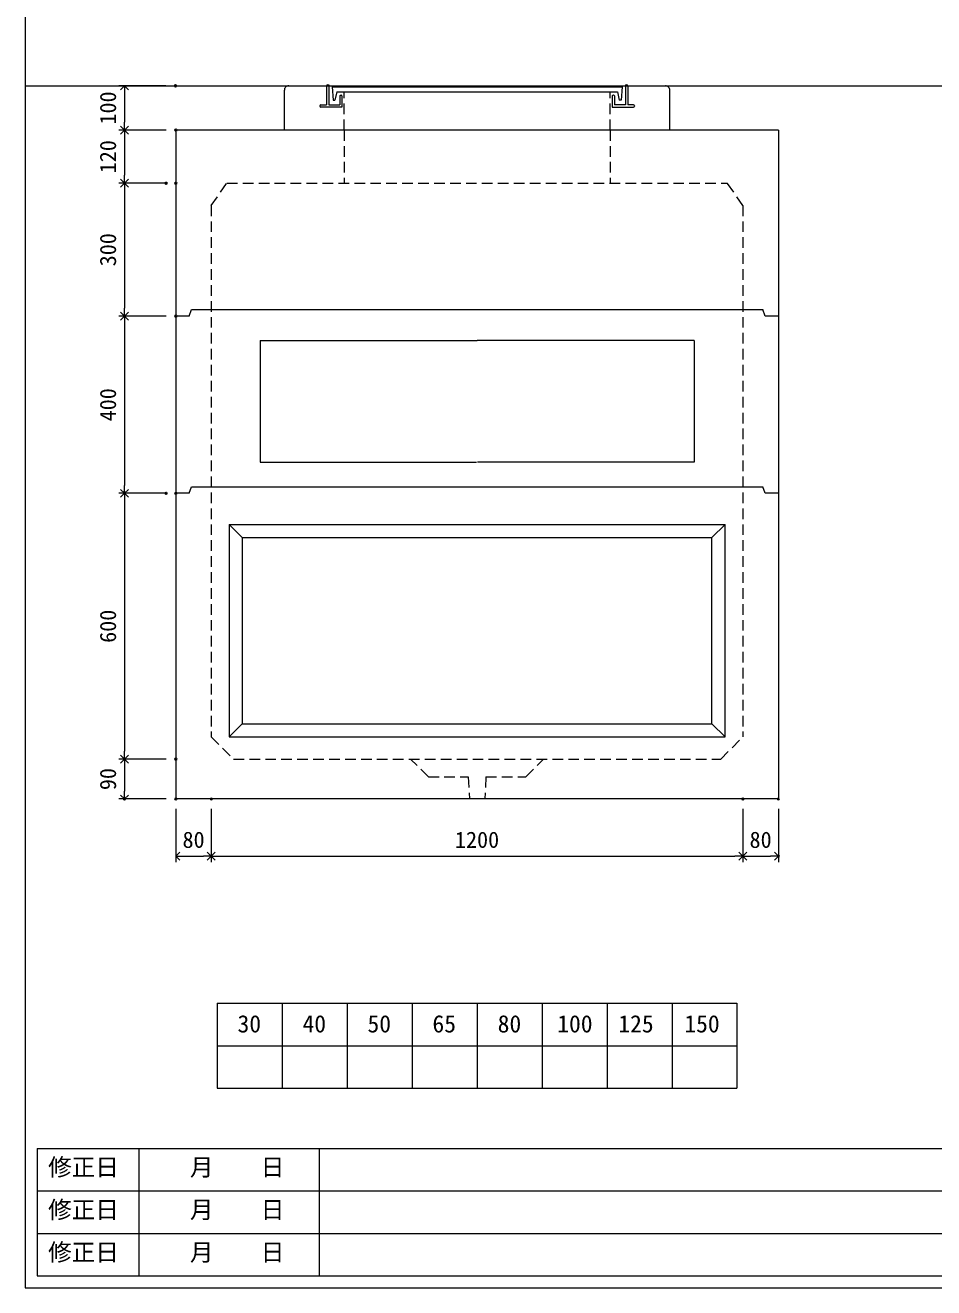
# Model space of a CAD drawing. Units: millimetres, scale not verified. Extents: x -6420 to 6420, y -3091 to 3091.
# Drawn here: x -1740 to 311, y -2609 to 241 of the extents above; entities that cross this region are included whole.
import ezdxf
from ezdxf.enums import TextEntityAlignment as Align

# ---------------------------------------------------------------- set-up
doc = ezdxf.new("R2010")
doc.units = ezdxf.units.MM
doc.header["$LTSCALE"] = 20
doc.header["$PDMODE"] = 32
doc.header["$PDSIZE"] = 4
doc.linetypes.add('DASHED1', pattern=[1.8, 1.2, -0.6])
doc.linetypes.add('USER2', pattern=[50.8, 31.75, -6.35, 6.35, -6.35])
doc.layers.add('0-1_Defpoints', color=7, linetype='Continuous')
for name, color, linetype, lineweight in [('0-2_waku', 7, 'Continuous', 18), ('0-3_gaikei', 7, 'Continuous', 18), ('0-4_kakure', 7, 'DASHED1', 5), ('0-5_sunpou', 7, 'Continuous', 5), ('0-8_uchigawa', 6, 'Continuous', 18), ('0-A_futa', 3, 'Continuous', 18), ('0-B_GL', 4, 'Continuous', 18), ('0-D_文字１', 7, 'Continuous', 18), ('1-2_uchigawa2', 6, 'USER2', 18)]:
    doc.layers.add(name, color=color, linetype=linetype, lineweight=lineweight)
doc.styles.add('ＭＳ ゴシック', font='')
doc.styles.get('ＭＳ ゴシック').set_extended_font_data('MS Gothic')

# ---------------------------------------------------------------- blocks, each defined once
blk = doc.blocks.new('_Open90')
at = {"layer": '0-5_sunpou'}
blk.add_line((0, 0), (-1, 0), dxfattribs=at)
blk.add_lwpolyline([(-0.5, 0.5), (0, 0), (-0.5, -0.5)], dxfattribs=at)
blk = doc.blocks.new('D44')
at = {"layer": '0-1_Defpoints'}
for p in [(1183.24, 1720.17), (1067.22, 1120.17), (1183.24, 1120.17)]:
    blk.add_point(p, dxfattribs=at)
at = {"layer": '0-5_sunpou'}
for p, q in [((1161.24, 1720.17), (1054.22, 1720.17)), ((1067.22, 1702.17), (1067.22, 1138.17)), ((1161.24, 1120.17), (1054.22, 1120.17))]:
    blk.add_line(p, q, dxfattribs=at)
at = {"layer": '0-5_sunpou', "xscale": 18, "yscale": 18}
for p, rotation in [((1067.22, 1720.17), 90), ((1067.22, 1120.17), 270)]:
    blk.add_blockref('_Open90', p, dxfattribs=dict(at, rotation=rotation))
at = {"layer": '0-5_sunpou', "style": 'ＭＳ ゴシック'}
blk.add_text('600', height=36.66, rotation=90, dxfattribs=at).set_placement((1059.22, 1382.67), align=Align.BOTTOM_LEFT)
blk = doc.blocks.new('D45')
at = {"layer": '0-1_Defpoints'}
for p in [(1183.24, 1120.17), (1067.22, 1030.17), (1183.24, 1030.17)]:
    blk.add_point(p, dxfattribs=at)
at = {"layer": '0-5_sunpou'}
for p, q in [((1161.24, 1120.17), (1054.22, 1120.17)), ((1067.22, 1102.17), (1067.22, 1048.17)), ((1161.24, 1030.17), (1054.22, 1030.17))]:
    blk.add_line(p, q, dxfattribs=at)
at = {"layer": '0-5_sunpou', "xscale": 18, "yscale": 18}
for p, rotation in [((1067.22, 1120.17), 90), ((1067.22, 1030.17), 270)]:
    blk.add_blockref('_Open90', p, dxfattribs=dict(at, rotation=rotation))
at = {"layer": '0-5_sunpou', "style": 'ＭＳ ゴシック'}
blk.add_text('90', height=36.66, rotation=90, dxfattribs=at).set_placement((1059.22, 1050.17), align=Align.BOTTOM_LEFT)
blk = doc.blocks.new('D46')
at = {"layer": '0-1_Defpoints'}
for p in [(1183.24, 1030.17), (1263.24, 1030.17), (1263.24, 900.85)]:
    blk.add_point(p, dxfattribs=at)
at = {"layer": '0-5_sunpou'}
for p, q in [((1183.24, 1008.17), (1183.24, 887.85)), ((1263.24, 1008.17), (1263.24, 887.85)), ((1201.24, 900.85), (1245.24, 900.85))]:
    blk.add_line(p, q, dxfattribs=at)
at = {"layer": '0-5_sunpou', "xscale": 18, "yscale": 18, "rotation": 180}
blk.add_blockref('_Open90', (1183.24, 900.85), dxfattribs=at)
at = {"layer": '0-5_sunpou', "xscale": 18, "yscale": 18}
blk.add_blockref('_Open90', (1263.24, 900.85), dxfattribs=at)
at = {"layer": '0-5_sunpou', "style": 'ＭＳ ゴシック'}
blk.add_text('80', height=36.66, dxfattribs=at).set_placement((1198.24, 908.85), align=Align.BOTTOM_LEFT)
blk = doc.blocks.new('D47')
at = {"layer": '0-1_Defpoints'}
for p in [(1263.24, 1030.17), (2463.24, 1030.17), (2463.24, 900.85)]:
    blk.add_point(p, dxfattribs=at)
at = {"layer": '0-5_sunpou'}
for p, q in [((1263.24, 1008.17), (1263.24, 887.85)), ((2463.24, 1008.17), (2463.24, 887.85)), ((1281.24, 900.85), (2445.24, 900.85))]:
    blk.add_line(p, q, dxfattribs=at)
at = {"layer": '0-5_sunpou', "xscale": 18, "yscale": 18, "rotation": 180}
blk.add_blockref('_Open90', (1263.24, 900.85), dxfattribs=at)
at = {"layer": '0-5_sunpou', "xscale": 18, "yscale": 18}
blk.add_blockref('_Open90', (2463.24, 900.85), dxfattribs=at)
at = {"layer": '0-5_sunpou', "style": 'ＭＳ ゴシック'}
blk.add_text('1200', height=36.66, dxfattribs=at).set_placement((1813.24, 908.85), align=Align.BOTTOM_LEFT)
blk = doc.blocks.new('D48')
at = {"layer": '0-1_Defpoints'}
for p in [(2463.24, 1030.17), (2543.24, 1030.17), (2543.24, 900.85)]:
    blk.add_point(p, dxfattribs=at)
at = {"layer": '0-5_sunpou'}
for p, q in [((2463.24, 1008.17), (2463.24, 887.85)), ((2543.24, 1008.17), (2543.24, 887.85)), ((2481.24, 900.85), (2525.24, 900.85))]:
    blk.add_line(p, q, dxfattribs=at)
at = {"layer": '0-5_sunpou', "xscale": 18, "yscale": 18, "rotation": 180}
blk.add_blockref('_Open90', (2463.24, 900.85), dxfattribs=at)
at = {"layer": '0-5_sunpou', "xscale": 18, "yscale": 18}
blk.add_blockref('_Open90', (2543.24, 900.85), dxfattribs=at)
at = {"layer": '0-5_sunpou', "style": 'ＭＳ ゴシック'}
blk.add_text('80', height=36.66, dxfattribs=at).set_placement((2478.24, 908.85), align=Align.BOTTOM_LEFT)
blk = doc.blocks.new('D49')
at = {"layer": '0-1_Defpoints'}
for p in [(1182.41, 2640.17), (1067.22, 2540.17), (1183.24, 2540.17)]:
    blk.add_point(p, dxfattribs=at)
at = {"layer": '0-5_sunpou'}
for p, q in [((1160.41, 2640.17), (1054.22, 2640.17)), ((1067.22, 2622.17), (1067.22, 2558.17)), ((1161.24, 2540.17), (1054.22, 2540.17))]:
    blk.add_line(p, q, dxfattribs=at)
at = {"layer": '0-5_sunpou', "xscale": 18, "yscale": 18}
for p, rotation in [((1067.22, 2640.17), 90), ((1067.22, 2540.17), 270)]:
    blk.add_blockref('_Open90', p, dxfattribs=dict(at, rotation=rotation))
at = {"layer": '0-5_sunpou', "style": 'ＭＳ ゴシック'}
blk.add_text('100', height=36.66, rotation=90, dxfattribs=at).set_placement((1059.22, 2552.67), align=Align.BOTTOM_LEFT)
blk = doc.blocks.new('D50')
at = {"layer": '0-1_Defpoints'}
for p in [(1183.24, 2540.17), (1067.22, 2420.17), (1183.24, 2420.17)]:
    blk.add_point(p, dxfattribs=at)
at = {"layer": '0-5_sunpou'}
for p, q in [((1161.24, 2540.17), (1054.22, 2540.17)), ((1067.22, 2522.17), (1067.22, 2438.17)), ((1161.24, 2420.17), (1054.22, 2420.17))]:
    blk.add_line(p, q, dxfattribs=at)
at = {"layer": '0-5_sunpou', "xscale": 18, "yscale": 18}
for p, rotation in [((1067.22, 2540.17), 90), ((1067.22, 2420.17), 270)]:
    blk.add_blockref('_Open90', p, dxfattribs=dict(at, rotation=rotation))
at = {"layer": '0-5_sunpou', "style": 'ＭＳ ゴシック'}
blk.add_text('120', height=36.66, rotation=90, dxfattribs=at).set_placement((1059.22, 2442.67), align=Align.BOTTOM_LEFT)
blk = doc.blocks.new('D51')
at = {"layer": '0-1_Defpoints'}
for p in [(1161.24, 2420.17), (1067.22, 2120.17), (1183.24, 2120.17)]:
    blk.add_point(p, dxfattribs=at)
at = {"layer": '0-5_sunpou'}
for p, q in [((1139.24, 2420.17), (1054.22, 2420.17)), ((1067.22, 2402.17), (1067.22, 2138.17)), ((1161.24, 2120.17), (1054.22, 2120.17))]:
    blk.add_line(p, q, dxfattribs=at)
at = {"layer": '0-5_sunpou', "xscale": 18, "yscale": 18}
for p, rotation in [((1067.22, 2420.17), 90), ((1067.22, 2120.17), 270)]:
    blk.add_blockref('_Open90', p, dxfattribs=dict(at, rotation=rotation))
at = {"layer": '0-5_sunpou', "style": 'ＭＳ ゴシック'}
blk.add_text('300', height=36.66, rotation=90, dxfattribs=at).set_placement((1059.22, 2232.67), align=Align.BOTTOM_LEFT)
blk = doc.blocks.new('D52')
at = {"layer": '0-1_Defpoints'}
for p in [(1183.24, 2120.17), (1067.22, 1720.17), (1161.24, 1720.17)]:
    blk.add_point(p, dxfattribs=at)
at = {"layer": '0-5_sunpou'}
for p, q in [((1161.24, 2120.17), (1054.22, 2120.17)), ((1067.22, 2102.17), (1067.22, 1738.17)), ((1139.24, 1720.17), (1054.22, 1720.17))]:
    blk.add_line(p, q, dxfattribs=at)
at = {"layer": '0-5_sunpou', "xscale": 18, "yscale": 18}
for p, rotation in [((1067.22, 2120.17), 90), ((1067.22, 1720.17), 270)]:
    blk.add_blockref('_Open90', p, dxfattribs=dict(at, rotation=rotation))
at = {"layer": '0-5_sunpou', "style": 'ＭＳ ゴシック'}
blk.add_text('400', height=36.66, rotation=90, dxfattribs=at).set_placement((1059.22, 1882.67), align=Align.BOTTOM_LEFT)

msp = doc.modelspace()

# ---------------------------------------------------------------- linework, layer by layer
at = {"layer": '0-2_waku'}
for p, q in [((-1739.88, 3091.32), (-1739.88, -2608.68)), ((-1306.55, -1966.34), (-1306.55, -2158.34)), ((-1306.55, -1966.34), (-1306.55, -2158.34)), ((-1306.55, -1966.34), (-1306.55, -2158.34)), ((-1306.55, -1966.34), (-1306.55, -2158.34)), ((-1306.55, -1966.34), (-133.22, -1966.34)), ((-1159.88, -1966.34), (-1159.88, -2158.34)), ((-1013.22, -1966.34), (-1013.22, -2158.34)), ((-1013.22, -1966.34), (-1013.22, -2158.34)), ((-866.55, -1966.34), (-866.55, -2158.34)), ((-719.88, -1966.34), (-719.88, -2158.34)), ((-573.22, -1966.34), (-573.22, -2158.34)), ((-426.55, -1966.34), (-426.55, -2158.34)), ((-279.88, -1966.34), (-279.88, -2158.34)), ((-133.22, -1966.34), (-133.22, -2158.34)), ((-1306.55, -2062.34), (-133.22, -2062.34)), ((-1306.55, -2158.34), (-133.22, -2158.34)), ((-1306.55, -2158.34), (-133.22, -2158.34)), ((-1713.22, -2294.01), (-1713.22, -2582.01)), ((-1713.22, -2294.01), (-1713.22, -2582.01)), ((-1713.22, -2294.01), (-1713.22, -2582.01)), ((-1713.22, -2294.01), (990.78, -2294.01)), ((-1483.22, -2294.01), (-1483.22, -2582.01)), ((-1076.55, -2294.01), (-1076.55, -2582.01)), ((-1076.55, -2294.01), (-1076.55, -2582.01)), ((-1713.22, -2390.01), (990.78, -2390.01)), ((-1713.22, -2486.01), (606.78, -2486.01)), ((-1713.22, -2582.01), (990.78, -2582.01)), ((-1739.88, -2608.68), (6420.12, -2608.68))]:
    msp.add_line(p, q, dxfattribs=at)
at = {"layer": '0-3_gaikei'}
for p, q in [((-1154.88, 4.65), (-1154.88, 94.65)), ((-1144.88, 104.65), (-1059.88, 104.65)), ((-379.88, 104.65), (-294.88, 104.65)), ((-284.88, 4.65), (-284.88, 94.65)), ((-1399.88, 4.65), (-1399.88, -1505.34)), ((-39.88, 4.65), (-1399.88, 4.65)), ((-39.88, 4.65), (-39.88, -1505.34)), ((-1369.88, -415.35), (-1399.88, -415.35)), ((-1369.88, -415.35), (-1364.88, -400.35)), ((-1364.88, -400.35), (-74.88, -400.35)), ((-69.88, -415.35), (-74.88, -400.35)), ((-39.88, -415.35), (-69.88, -415.35)), ((-1369.88, -815.34), (-1399.88, -815.34)), ((-1369.88, -815.34), (-1364.88, -800.34)), ((-1364.88, -800.34), (-74.88, -800.34)), ((-69.88, -815.34), (-74.88, -800.34)), ((-39.88, -815.34), (-69.88, -815.34)), ((-39.88, -1505.34), (-1399.88, -1505.34))]:
    msp.add_line(p, q, dxfattribs=at)
for centre, radius, start, end in [((-1145.46, 95.23), 9.44, 86.47383, 183.52617), ((-294.55, 94.98), 9.68, 358.04251, 91.95749)]:
    msp.add_arc(centre, radius, start, end, dxfattribs=at)
at = {"layer": '0-4_kakure'}
for p, q in [((-1019.88, 4.65), (-1019.88, 91.15)), ((-419.88, 4.65), (-419.88, 91.15)), ((-1019.88, 4.65), (-1019.88, -115.35)), ((-419.88, 4.65), (-419.88, -115.35)), ((-1319.88, -165.35), (-1284.88, -115.35)), ((-1284.88, -115.35), (-154.88, -115.35)), ((-1284.88, -115.35), (-154.88, -115.35)), ((-119.88, -165.35), (-154.88, -115.35)), ((-1319.88, -165.35), (-1319.88, -1365.34)), ((-119.88, -165.35), (-119.88, -1365.34)), ((-169.88, -1415.34), (-119.88, -1365.34)), ((-829.88, -1455.34), (-869.88, -1415.34)), ((-829.88, -1455.34), (-739.88, -1455.34)), ((-739.88, -1455.34), (-737.38, -1505.34)), ((-699.88, -1455.34), (-702.38, -1505.34))]:
    msp.add_line(p, q, dxfattribs=at)
for points in [[(-1319.88, -1365.34), (-1269.88, -1415.34), (-169.88, -1415.34)], [(-699.88, -1455.34), (-609.88, -1455.34), (-569.88, -1415.34)]]:
    msp.add_lwpolyline(points, dxfattribs=at)
at = {"layer": '0-8_uchigawa'}
for p, q in [((-1279.88, -885.34), (-159.88, -885.34)), ((-1279.88, -885.34), (-1279.88, -1365.34)), ((-1279.88, -885.34), (-1249.88, -915.34)), ((-159.88, -885.34), (-189.88, -915.34)), ((-159.88, -1365.34), (-159.88, -885.34)), ((-1249.88, -915.34), (-189.88, -915.34)), ((-1249.88, -915.34), (-1249.88, -1335.34)), ((-189.88, -1335.34), (-189.88, -915.34)), ((-1279.88, -1365.34), (-1249.88, -1335.34)), ((-1249.88, -1335.34), (-189.88, -1335.34)), ((-159.88, -1365.34), (-189.88, -1335.34)), ((-1279.88, -1365.34), (-159.88, -1365.34))]:
    msp.add_line(p, q, dxfattribs=at)
at = {"layer": '0-A_futa'}
for p, q in [((-1059.88, 104.65), (-1059.88, 61.65)), ((-1057.88, 106.65), (-1054.88, 106.65)), ((-1054.88, 106.65), (-1054.88, 61.65)), ((-1047.07, 102.15), (-392.74, 102.15)), ((-1047.07, 102.15), (-1044.58, 72.15)), ((-1036.55, 91.15), (-1040.87, 72.15)), ((-1036.55, 91.15), (-403.21, 91.15)), ((-403.21, 91.15), (-398.9, 72.15)), ((-392.74, 102.15), (-394.99, 72.15)), ((-384.88, 106.65), (-381.88, 106.65)), ((-379.88, 104.65), (-379.88, 61.65)), ((-1074.88, 59.65), (-1074.88, 58.65)), ((-1072.88, 61.65), (-1059.88, 61.65)), ((-1054.88, 61.65), (-1029.88, 61.65)), ((-1044.58, 72.15), (-1040.87, 72.15)), ((-1029.88, 81.65), (-1029.88, 61.65)), ((-1027.88, 83.65), (-1026.88, 83.65)), ((-1024.88, 81.65), (-1024.88, 56.65)), ((-414.88, 81.65), (-414.88, 56.65)), ((-411.88, 83.65), (-412.88, 83.65)), ((-409.88, 81.65), (-409.88, 61.65)), ((-394.99, 72.15), (-398.9, 72.15)), ((-366.88, 61.65), (-379.88, 61.65)), ((-364.88, 59.65), (-364.88, 58.65)), ((-1024.88, 56.65), (-1072.88, 56.65)), ((-414.88, 56.65), (-366.88, 56.65))]:
    msp.add_line(p, q, dxfattribs=at)
msp.add_lwpolyline([(-384.88, 106.65), (-384.88, 61.65), (-409.88, 61.65)], dxfattribs=at)
for centre, start, end in [((-1057.88, 104.65), 90, 180), ((-381.88, 104.65), 0, 90), ((-1072.88, 59.65), 90, 180), ((-1072.88, 58.65), 180, 270), ((-1027.88, 81.65), 90, 180), ((-1026.88, 81.65), 0, 90), ((-412.88, 81.65), 90, 180), ((-411.88, 81.65), 0, 90), ((-366.88, 59.65), 0, 90), ((-366.88, 58.65), 270, 0)]:
    msp.add_arc(centre, 2, start, end, dxfattribs=at)
at = {"layer": '0-B_GL'}
msp.add_line((-1739.88, 104.65), (6420.12, 104.65), dxfattribs=at)
at = {"layer": '1-2_uchigawa2'}
for p, q in [((-1209.88, -470.35), (-719.88, -470.35)), ((-1209.88, -470.35), (-1209.88, -745.34)), ((-229.88, -470.35), (-719.88, -470.35)), ((-229.88, -470.35), (-229.88, -745.34)), ((-1209.88, -745.34), (-721.13, -745.34)), ((-229.88, -745.34), (-718.64, -745.34))]:
    msp.add_line(p, q, dxfattribs=at)

# ---------------------------------------------------------------- block references
at = {"layer": '0-5_sunpou'}
for name in ['D49', 'D50', 'D51', 'D52', 'D44', 'D45', 'D46', 'D47', 'D48']:
    msp.add_blockref(name, (-2583.12, -2535.51), dxfattribs=at)

# ---------------------------------------------------------------- texts
at = {"layer": '0-D_文字１', "style": 'ＭＳ ゴシック'}
for s, p in [('30', (-1260.7, -2044.12)), ('40', (-1114.04, -2044.12)), ('50', (-967.37, -2044.12)), ('65', (-820.7, -2044.12)), ('80', (-673.49, -2044.12)), ('100', (-538.99, -2044.12)), ('125', (-401.14, -2044.12)), ('150', (-252.13, -2044.12)), ('修正日', (-1688.35, -2367.74)), ('\u3000\u3000月\u3000\u3000日', (-1474.82, -2367.74)), ('修正日', (-1688.35, -2463.74)), ('\u3000\u3000月\u3000\u3000日', (-1474.82, -2463.74)), ('修正日', (-1688.35, -2559.74)), ('\u3000\u3000月\u3000\u3000日', (-1474.82, -2559.74))]:
    msp.add_text(s, height=39.1, dxfattribs=at).set_placement(p, align=Align.BOTTOM_LEFT)

doc.saveas('drawing.dxf')
